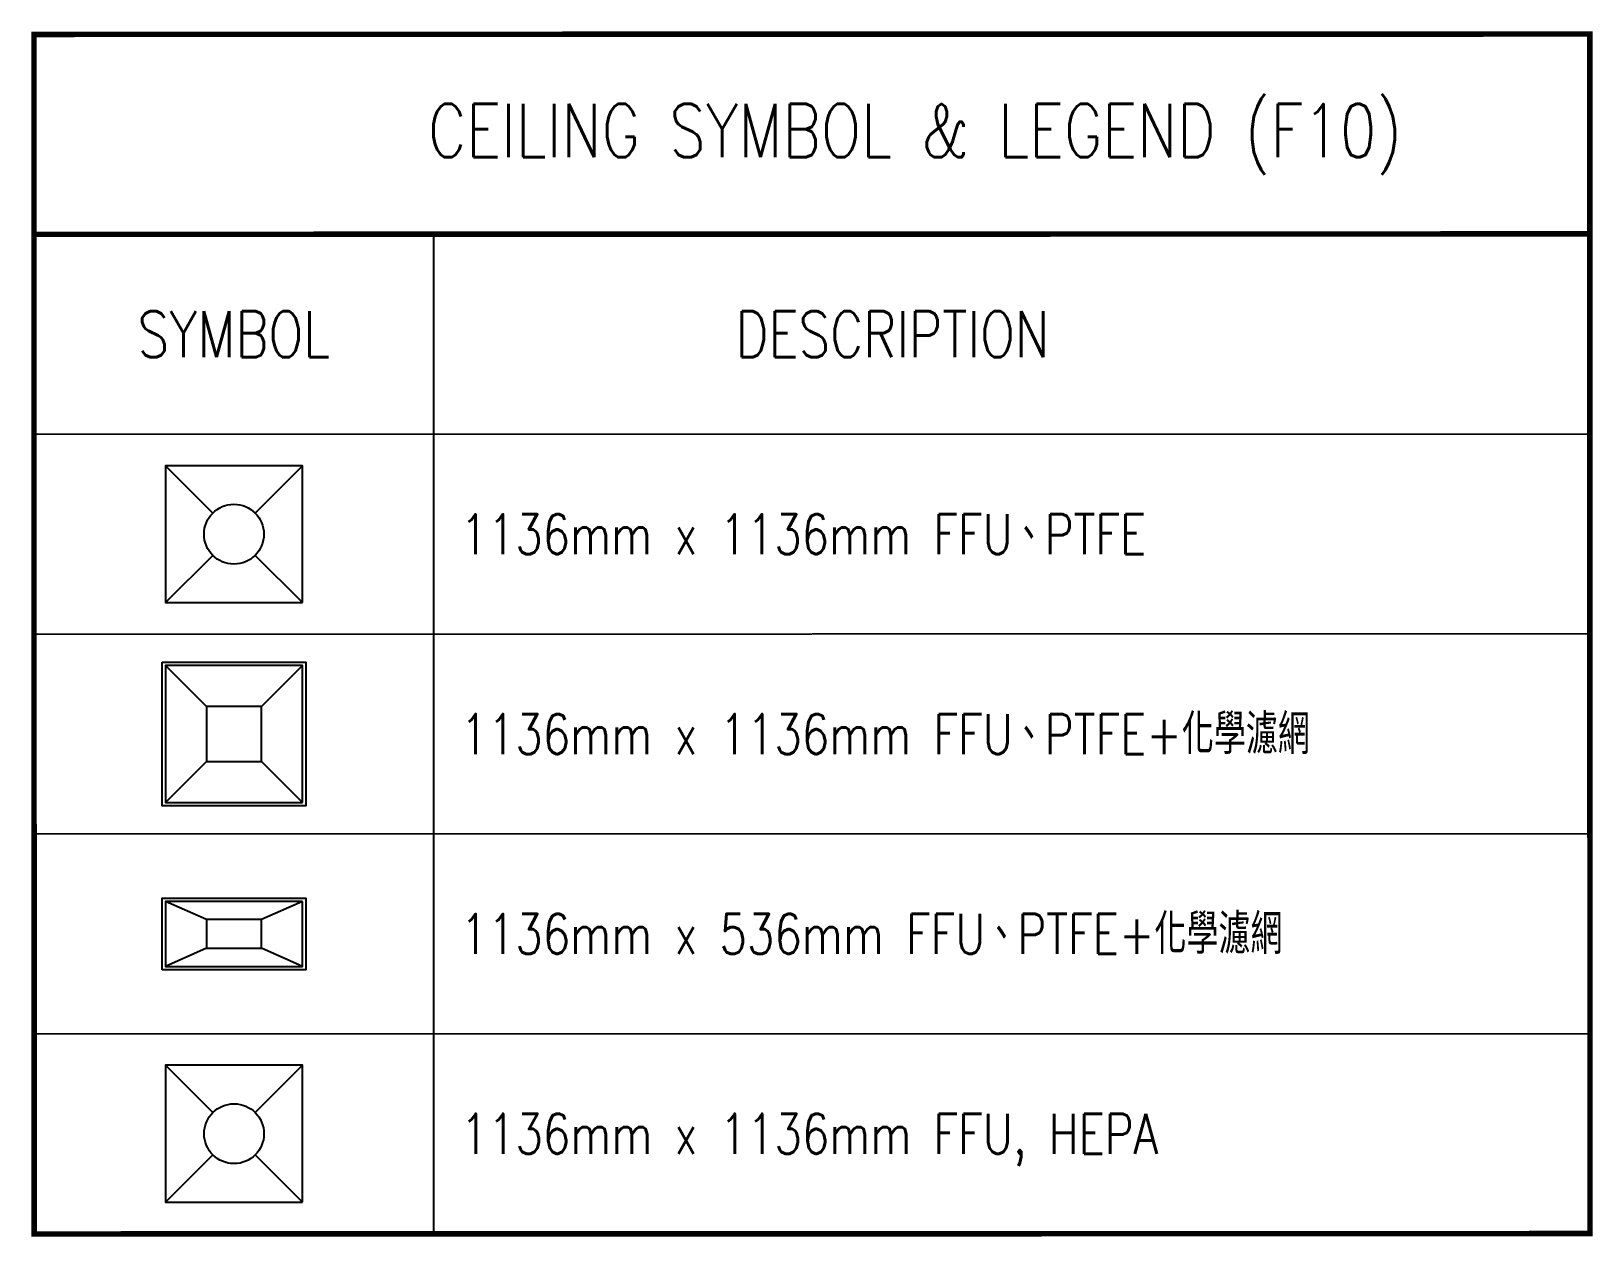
# Model space of a CAD drawing. Header units: millimetres. Extents: x -17313 to 27370, y -1010 to 13584.
# Drawn here: x -5230 to -3534, y 12274 to 13584 of the extents above; entities that cross this region are included whole.
import ezdxf
from ezdxf.enums import TextEntityAlignment as Align

# ---------------------------------------------------------------- set-up
doc = ezdxf.new("R2010")
doc.units = ezdxf.units.MM
doc.header["$LTSCALE"] = 100
for name, color, linetype in [('0-XREF', 7, 'Continuous'), ('188K-SM-06-F10-HVAC-FFU-Y2257103$0$0-H-FFU-TXT', 7, 'Continuous'), ('188K-SM-06-F10-HVAC-FFU-Y2257103$0$AC-FFU-HEPA', 5, 'Continuous'), ('188K-SM-06-F10-HVAC-FFU-Y2257103$0$AC-FFU-ULPA', 4, 'Continuous'), ('188K-SM-06-F10-HVAC-FFU-Y2257103$0$AC-FFU-ULPA+化學濾網-PH', 6, 'Continuous')]:
    doc.layers.add(name, color=color, linetype=linetype)
doc.styles.add('188K-SM-06-F10-HVAC-FFU-Y2257103$0$aa-txt', font='simplex.shx', dxfattribs={"width": 0.8, "bigfont": 'chineset.shx'})

# ---------------------------------------------------------------- blocks, each defined once
blk = doc.blocks.new('188K-SM-06-F10-HVAC-FFU-Y2257103$0$H-FFU-ULPA')
for p, q in [((423, 777), (28, 1172)), ((777, 777), (1172, 1172)), ((28, 28), (423, 423)), ((1172, 28), (777, 423))]:
    blk.add_line(p, q)
blk.add_lwpolyline([(1172, 28), (1172, 1172), (28, 1172), (28, 28)], close=True)
blk.add_circle((600, 600), 250)
blk = doc.blocks.new('188K-SM-06-F10-HVAC-FFU-Y2257103$0$H-FFU-ULPA+化濾')
for p, q in [((-82.9, 82.9), (-117.2, 117.3)), ((-37.1, 82.9), (-2.7, 117.3)), ((-117.2, 2.8), (-82.9, 37.1)), ((-2.7, 2.8), (-37.1, 37.1))]:
    blk.add_line(p, q)
for points in [[(-2.7, 2.8), (-2.7, 117.3), (-117.2, 117.3), (-117.2, 2.8)], [(-37.1, 37.1), (-37.1, 82.9), (-82.9, 82.9), (-82.9, 37.1)]]:
    blk.add_lwpolyline(points, close=True)
at = {"layer": 'DefPoints'}
blk.add_lwpolyline([(-120, 120), (0, 120), (0, 0), (-120, 0)], close=True, dxfattribs=at)
blk = doc.blocks.new('188K-SM-06-F10-HVAC-FFU-Y2257103$0$H-FFU-120x60-ULPA+化濾')
for p, q in [((18, 82.9), (2.7, 117.2)), ((42, 82.9), (57.2, 117.2)), ((2.7, 2.7), (18, 37.1)), ((57.2, 2.7), (42, 37.1))]:
    blk.add_line(p, q)
for points in [[(57.2, 2.7), (57.2, 117.2), (2.7, 117.2), (2.7, 2.7)], [(42, 37.1), (42, 82.9), (18, 82.9), (18, 37.1)]]:
    blk.add_lwpolyline(points, close=True)
at = {"layer": 'DefPoints'}
blk.add_lwpolyline([(0, 120), (60, 120), (60, 0), (0, 0)], close=True, dxfattribs=at)
blk = doc.blocks.new('188K-SM-06-F10-HVAC-FFU-Y2257103')
at = {"layer": '188K-SM-06-F10-HVAC-FFU-Y2257103$0$0-H-FFU-TXT'}
for p, q in [((-4792.6, 12277.7), (-4792.6, 13363.3)), ((-3536.7, 12277.9), (-3536.7, 13364.4)), ((-5226.9, 13146.2), (-3536.8, 13146.7)), ((-5226.8, 12929.1), (-3536.7, 12929.6)), ((-5226.8, 12712), (-3536.7, 12712.4)), ((-5226.8, 12495), (-3536.6, 12495.4))]:
    blk.add_line(p, q, dxfattribs=at)
at = {"layer": '188K-SM-06-F10-HVAC-FFU-Y2257103$0$0-H-FFU-TXT', "const_width": 6.03}
for points in [[(-3536.8, 13580.9), (-3536.7, 12277.9), (-5226.8, 12277.5), (-5226.9, 13580.5), (-3536.8, 13580.9)], [(-5226.9, 13363.3), (-3536.8, 13363.8)]]:
    blk.add_lwpolyline(points, dxfattribs=at)
at = {"layer": '188K-SM-06-F10-HVAC-FFU-Y2257103$0$AC-FFU-HEPA', "xscale": 0.13, "yscale": 0.13, "zscale": 0.13}
blk.add_blockref('188K-SM-06-F10-HVAC-FFU-Y2257103$0$H-FFU-ULPA', (-5087.6, 12308.4), dxfattribs=at)
at = {"layer": '188K-SM-06-F10-HVAC-FFU-Y2257103$0$AC-FFU-ULPA', "xscale": 0.13, "yscale": 0.13, "zscale": 0.13}
blk.add_blockref('188K-SM-06-F10-HVAC-FFU-Y2257103$0$H-FFU-ULPA', (-5087.7, 12959.6), dxfattribs=at)
at = {"layer": '188K-SM-06-F10-HVAC-FFU-Y2257103$0$AC-FFU-ULPA+化學濾網-PH', "xscale": 1.3, "yscale": 1.3, "zscale": 1.3}
blk.add_blockref('188K-SM-06-F10-HVAC-FFU-Y2257103$0$H-FFU-ULPA+化濾', (-4931.7, 12742.5), dxfattribs=at)
at = {"layer": '188K-SM-06-F10-HVAC-FFU-Y2257103$0$AC-FFU-ULPA+化學濾網-PH', "xscale": 1.3, "yscale": 1.3, "zscale": 1.3, "rotation": 90}
blk.add_blockref('188K-SM-06-F10-HVAC-FFU-Y2257103$0$H-FFU-120x60-ULPA+化濾', (-4931.7, 12564.4), dxfattribs=at)
at = {"layer": '188K-SM-06-F10-HVAC-FFU-Y2257103$0$0-H-FFU-TXT', "style": '188K-SM-06-F10-HVAC-FFU-Y2257103$0$aa-txt', "width": 0.8}
for s, height, p in [('CEILING SYMBOL & LEGEND (F10)', 57.9, (-4269.9, 13471.9)), ('SYMBOL', 50, (-5009.8, 13254.8)), ('DESCRIPTION', 50, (-4294.4, 13254.8))]:
    blk.add_text(s, height=height, dxfattribs=at).set_placement(p, align=Align.MIDDLE)
for s, p in [('1136mm x 1136mm FFU、PTFE', (-4763.7, 13037.6)), ('1136mm x 1136mm FFU、PTFE+化學濾網', (-4763.6, 12820.5)), ('1136mm x 536mm FFU、PTFE+化學濾網', (-4763.6, 12603.4)), ('1136mm x 1136mm FFU, HEPA', (-4763.5, 12386.4))]:
    blk.add_text(s, height=43.425, dxfattribs=at).set_placement(p, align=Align.MIDDLE_LEFT)

msp = doc.modelspace()

# ---------------------------------------------------------------- block references
at = {"layer": '0-XREF'}
msp.add_blockref('188K-SM-06-F10-HVAC-FFU-Y2257103', (0, 0), dxfattribs=at)

doc.saveas('drawing.dxf')
